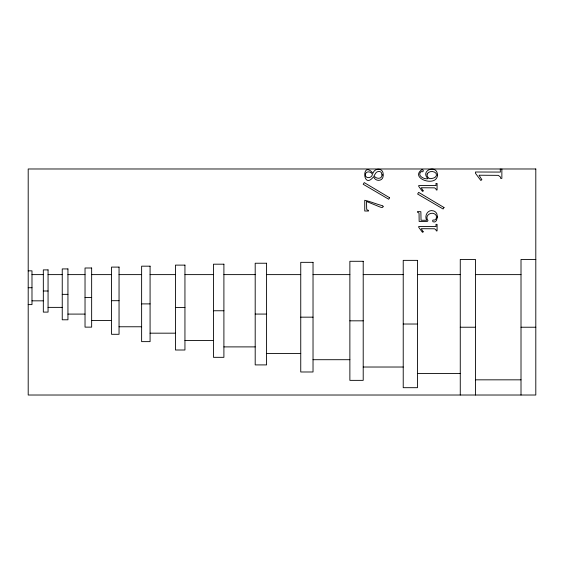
<?xml version="1.0" encoding="UTF-8"?>
<svg xmlns="http://www.w3.org/2000/svg" width="564" height="564" viewBox="0 0 564 564"><rect width="100%" height="100%" fill="white"/><g stroke="black" fill="none" stroke-linecap="round" stroke-linejoin="round"><path stroke-width="0.85" d="M535.8 259.433L521.009 259.433L521.009 395.019M28.2 270.84L31.986 270.84L31.986 304.609L28.2 304.609M31.986 274.619L43.329 274.619M48.06 274.619L62.244 274.619M67.941 274.619L85.03 274.619M91.65 274.619L111.524 274.619M119.046 274.619L141.627 274.619M150.08 274.619L175.439 274.619M184.943 274.619L213.467 274.619M223.901 274.619L255.196 274.619M266.582 274.619L300.746 274.619M313.027 274.619L349.87 274.619M363.209 274.619L403.225 274.619M417.48 274.619L460.266 274.619M475.452 274.619L521.009 274.619M28.2 287.725L31.986 287.725M43.329 291.003L48.06 291.003M62.244 294.352L67.941 294.352M85.03 297.566L91.65 297.566M111.524 300.697L119.046 300.697M31.986 300.831L43.329 300.831M141.627 303.897L150.08 303.897M48.06 307.38L62.244 307.38M175.439 307.556L184.943 307.556M213.467 310.757L223.901 310.757M67.941 314.092L85.03 314.092M255.196 314.07L266.582 314.07M300.746 317.165L313.027 317.165M91.65 320.514L111.524 320.514M349.87 320.824L363.209 320.824M403.225 324.025L417.48 324.025M119.046 326.767L141.627 326.767M460.266 327.226L475.452 327.226M521.009 327.226L535.8 327.226M150.08 333.176L175.439 333.176M184.943 340.494L213.467 340.494M223.901 346.895L255.196 346.895M266.582 353.522L300.746 353.522M313.027 359.705L349.87 359.705M363.209 367.023L403.225 367.023M417.48 373.424L460.266 373.424M475.452 379.833L521.009 379.833M500.24 168.981L500.388 172.076L475.452 172.006L475.452 173.261L480.803 180.452L481.867 179.712L479.026 175.214L498.245 175.355L500.331 176.856L500.642 178.386L501.861 178.386L501.861 168.981M475.452 395.019L475.452 259.433L460.266 259.433L460.266 395.019M383.09 175.023C383.922 181.241 375.455 182.285 373.587 176.687C362.504 190.928 361.334 159.45 372.945 173.261C374.863 167.233 384.077 168.037 383.09 175.023M437.488 174.974C437.107 187.784 408.978 178.414 421.992 169.595L423.211 170.222L423.261 171.209L422.246 171.851L421.174 171.541C416.514 175.397 424.149 179.74 428.034 178.689C419.51 170.589 437.107 163.779 437.488 174.974M437.488 216.957L436.353 220.743L434.809 221.983L433.004 221.8L432.595 220.876L432.983 220.031L434.745 220.031L436.057 218.959L436.494 217.013L436.176 215.413C432.891 210.344 423.783 215.025 428.013 220.672L427.343 221.391L419.151 221.441L419.052 213.594L418.763 212.811L417.48 212.247L417.48 211.556L420.864 211.704L421.047 220.263L426.68 220.263C424.121 215.674 427.907 209.124 433.399 210.873A5.344 5.344 0 0 1 436.825 213.805L437.488 216.957M427.138 174.05C426.687 176.003 428.055 177.97 429.853 178.661C432.715 178.739 437.833 177.336 436.183 173.451C434.224 170.723 428.541 170.829 427.138 174.05M382.061 174.896C382.131 179.542 375.687 179.112 374.045 175.714L376.16 172.549A4.089 4.089 0 0 1 380.242 171.717L381.243 172.387L382.061 174.896M365.557 173.557C363.879 178.788 372.007 178.985 372.43 174.156C371.112 171.717 366.981 170.73 365.557 173.557M383.09 206.509L382.808 207.235L381.962 207.481L380.319 207.122L366.515 201.461L366.685 209.173L367.065 209.857L368.539 210.4L368.539 211.014L364.746 211.014L364.746 200.283C370.71 201.538 376.639 204.309 382.695 205.712L383.09 206.509M389.618 197.745L388.702 199.233L363.209 184.273L364.259 182.609L389.618 197.745M444.023 207.51L443.1 208.99L417.614 194.03L418.664 192.366L444.023 207.51M423.197 190.879L422.45 191.393L418.742 186.402L418.742 185.528L436.057 185.577L435.951 183.427L437.079 183.427L437.079 189.962L436.233 189.962L436.014 188.898L434.569 187.854L421.223 187.756L423.197 190.879M423.197 231.818L422.45 232.326L418.742 227.334L418.742 226.46L436.057 226.517L435.951 224.359L437.079 224.359L437.079 230.895L436.233 230.895L436.014 229.83L434.569 228.787L421.223 228.695L423.197 231.818M535.8 168.981L28.2 168.981L28.2 395.019L535.8 395.019L535.8 168.981M417.48 260.364L403.225 260.364L403.225 387.687L417.48 387.687L417.48 260.364M363.209 261.287L349.87 261.287L349.87 380.362L363.209 380.362L363.209 261.287M313.027 262.338L300.746 262.338L300.746 371.986L313.027 371.986L313.027 262.338M266.582 263.233L255.196 263.233L255.196 364.908L266.582 364.908L266.582 263.233M223.901 264.192L213.467 264.192L213.467 357.329L223.901 357.329L223.901 264.192M184.943 265.115L175.439 265.115L175.439 350.004L184.943 350.004L184.943 265.115M150.08 266.173L141.627 266.173L141.627 341.629L150.08 341.629L150.08 266.173M119.046 267.096L111.524 267.096L111.524 334.297L119.046 334.297L119.046 267.096M91.65 267.999L85.03 267.999L85.03 327.134L91.65 327.134L91.65 267.999M67.941 268.922L62.244 268.922L62.244 319.788L67.941 319.788L67.941 268.922M48.06 269.895L43.329 269.895L43.329 312.103L48.06 312.103L48.06 269.895"/></g></svg>
